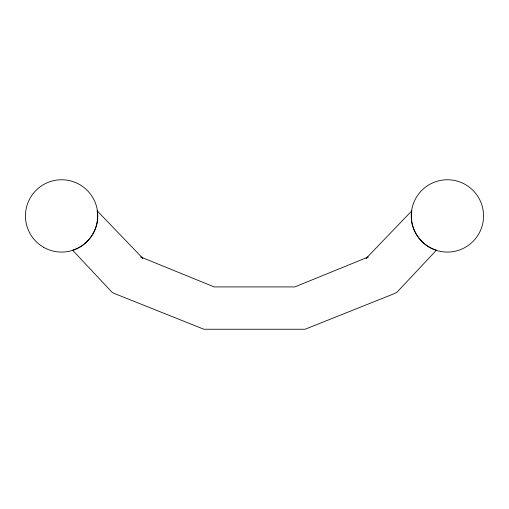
<?xml version="1.0" encoding="UTF-8"?>
<svg xmlns="http://www.w3.org/2000/svg" width="509" height="509" viewBox="0 0 509 509"><rect width="100%" height="100%" fill="white"/><g stroke="black" fill="none" stroke-linecap="round" stroke-linejoin="round"><path stroke-width="0.76" d="M436.41 250.186L397.198 291.994L395.149 293.299L305.076 329.247L203.924 329.247L113.851 293.299L111.802 291.994L72.59 250.186C88.897 245.351 100.248 227.574 97.104 210.764L142.825 258.317L140.777 257.013L214.194 286.923L294.806 286.923L368.223 257.013L366.175 258.317L411.896 210.764C408.765 227.548 420.071 245.306 436.347 250.161M43.532 247.24A36.164 36.164 0 0 0 97.779 215.918A36.164 36.164 0 0 0 43.532 184.602A36.164 36.164 0 0 0 43.532 247.24M429.303 247.24A36.164 36.164 0 0 0 483.55 215.918A36.164 36.164 0 0 0 429.303 184.602A36.164 36.164 0 0 0 429.303 247.24"/></g></svg>
